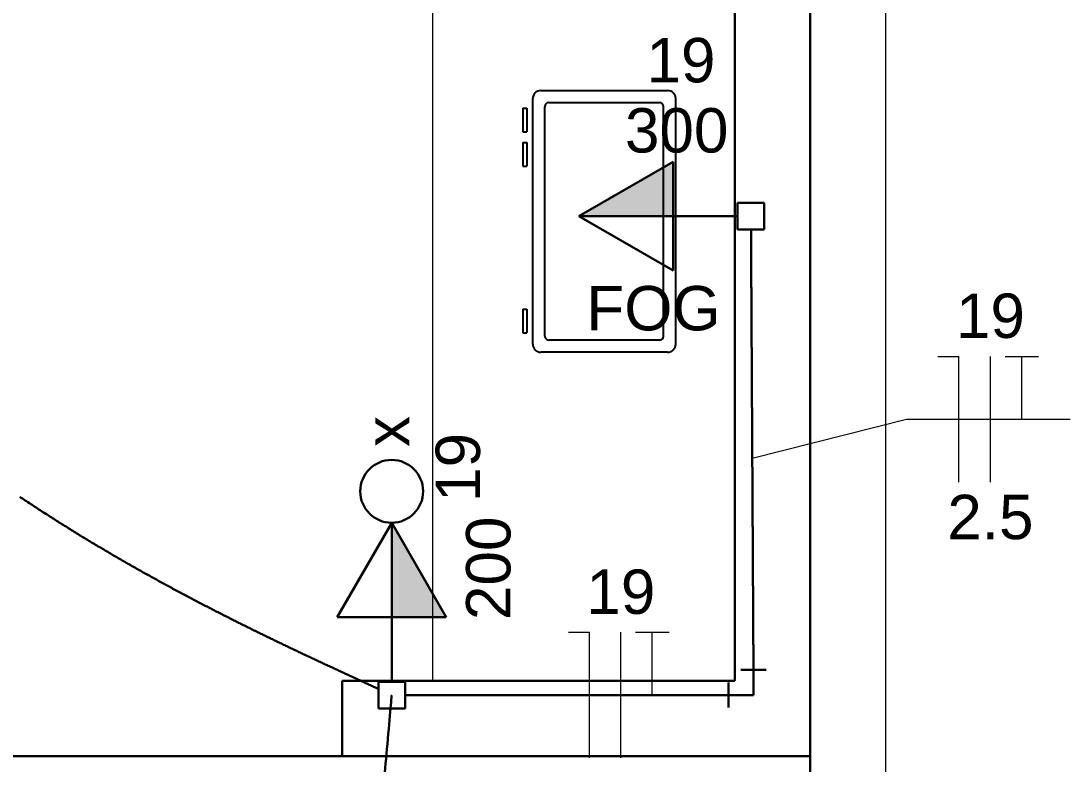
# Model space of a CAD drawing. Header units: millimetres. Extents: x 0 to 55.3, y 20.8 to 61.4.
# Drawn here: x 13.281 to 15.366, y 50.41 to 51.887 of the extents above; entities that cross this region are included whole.
import ezdxf

# ---------------------------------------------------------------- set-up
doc = ezdxf.new("R2010")
doc.units = ezdxf.units.MM
doc.linetypes.add('Dashed', pattern=[0.75, 0.5, -0.25])
for name, color, linetype, lineweight in [('01', 1, 'Continuous', 30), ('08', 8, 'Continuous', 5), ('ARQ_-_ALV_5', 1, 'Continuous', 30), ('ARQ_-_DENÍVEL', 1, 'Continuous', 30), ('EL-Condutos', 4, 'Continuous', 30), ('EL-Fios', 2, 'Continuous', 20), ('EL-Textos_fios', 2, 'Continuous', 20), ('EL-Textos_pontos', 2, 'Continuous', 30), ('LOTE', 7, 'Continuous', 20), ('P-SIMBOL', 3, 'Continuous', 30)]:
    doc.layers.add(name, color=color, linetype=linetype, lineweight=lineweight)
doc.styles.add('Arial', font='Arial')

msp = doc.modelspace()

# ---------------------------------------------------------------- hatches: boundary and pattern name
at = {"layer": 'P-SIMBOL', "linetype": 'Continuous'}
for points in [[(14.577552, 51.498949), (14.390052, 51.498949), (14.577552, 51.607199)], [(14.018052, 50.701999), (14.018052, 50.889499), (14.126552, 50.701999)]]:
    msp.add_hatch(color=256, dxfattribs=at).paths.add_polyline_path(points)

# ---------------------------------------------------------------- linework, layer by layer
for p, q in [((14.314502, 51.748499), (14.566502, 51.748499)), ((14.298502, 51.244499), (14.298502, 51.732499)), ((14.582502, 51.244499), (14.582502, 51.732499)), ((14.278502, 51.713499), (14.286502, 51.713499)), ((14.278502, 51.713499), (14.278502, 51.666499)), ((14.286502, 51.713499), (14.286502, 51.666499)), ((14.322502, 51.260499), (14.322502, 51.716499)), ((14.330502, 51.724499), (14.550502, 51.724499)), ((14.558502, 51.260499), (14.558502, 51.716499)), ((14.278502, 51.666499), (14.286502, 51.666499)), ((14.278502, 51.644999), (14.278502, 51.598499)), ((14.278502, 51.644999), (14.286502, 51.644999)), ((14.286502, 51.644999), (14.286502, 51.598499)), ((14.278502, 51.598499), (14.286502, 51.598499)), ((14.278502, 51.313999), (14.278502, 51.266999)), ((14.278502, 51.313999), (14.286502, 51.313999)), ((14.286502, 51.313999), (14.286502, 51.266999)), ((14.278502, 51.266999), (14.286502, 51.266999)), ((14.551002, 51.252499), (14.330502, 51.252499)), ((14.566502, 51.228499), (14.314502, 51.228499))]:
    msp.add_line(p, q)
for centre, radius, start, end in [((14.314502, 51.732499), 0.016, 90, 180), ((14.566502, 51.732499), 0.016, 0, 90), ((14.330502, 51.716499), 0.008, 90, 180), ((14.550502, 51.716499), 0.008, 0, 90), ((14.330502, 51.260499), 0.008, 180, 270), ((14.550502, 51.260499), 0.008, 270, 0), ((14.314502, 51.244499), 0.016, 180, 270), ((14.566502, 51.244499), 0.016, 270, 0)]:
    msp.add_arc(centre, radius, start, end)
at = {"layer": '01', "color": 1}
msp.add_line((14.850002, 51.739999), (14.850002, 48.075499), dxfattribs=at)
at = {"layer": '08'}
msp.add_line((14.100002, 50.575499), (14.100002, 52.609999), dxfattribs=at)
at = {"layer": 'ARQ_-_ALV_5'}
for p, q in [((14.850002, 53.925499), (14.850002, 50.425499)), ((14.700002, 50.575499), (14.700002, 53.775499)), ((13.920002, 50.575499), (14.700002, 50.575499)), ((13.920002, 50.575499), (13.920002, 50.425499)), ((13.920002, 50.425499), (14.850002, 50.425499))]:
    msp.add_line(p, q, dxfattribs=at)
at = {"layer": 'ARQ_-_DENÍVEL'}
msp.add_line((14.850002, 50.425499), (10.700002, 50.425499), dxfattribs=at)
at = {"layer": 'EL-Condutos', "linetype": 'Continuous'}
for p, q in [((14.712102, 50.596899), (14.762102, 50.597149)), ((14.737402, 50.546999), (14.737102, 50.596999)), ((14.687402, 50.571999), (14.687402, 50.521999)), ((14.737402, 50.546999), (14.687402, 50.546999))]:
    msp.add_line(p, q, dxfattribs=at)
at = {"layer": 'EL-Condutos', "linetype": 'Continuous', "flags": 128}
for points in [[(14.737102, 50.596999), (14.737101, 50.597171), (14.737098, 50.597673), (14.737093, 50.598483), (14.737087, 50.599577), (14.73708, 50.600933), (14.737071, 50.602529), (14.73706, 50.604342), (14.737049, 50.60635), (14.737037, 50.60853), (14.737024, 50.61086), (14.73701, 50.613318), (14.736995, 50.615881), (14.73698, 50.618525), (14.736965, 50.62123), (14.73695, 50.623972), (14.736934, 50.62673), (14.736919, 50.629479), (14.736903, 50.632199), (14.736888, 50.634867), (14.736874, 50.637459), (14.736861, 50.639804), (14.736848, 50.64207), (14.736835, 50.64426), (14.736823, 50.646382), (14.736812, 50.648439), (14.736801, 50.650439), (14.73679, 50.652386), (14.736779, 50.654285), (14.736768, 50.656143), (14.736758, 50.657964), (14.736748, 50.659754), (14.736738, 50.661519), (14.736728, 50.663264), (14.736719, 50.664994), (14.736709, 50.666715), (14.736699, 50.668432), (14.73669, 50.670151), (14.73668, 50.671878), (14.73667, 50.673617), (14.73666, 50.675374), (14.736651, 50.677043), (14.736641, 50.678731), (14.736632, 50.680438), (14.736622, 50.682161), (14.736612, 50.683899), (14.736602, 50.685652), (14.736592, 50.687418), (14.736582, 50.689195), (14.736572, 50.690982), (14.736562, 50.692778), (14.736552, 50.694582), (14.736542, 50.696392), (14.736532, 50.698207), (14.736521, 50.700025), (14.736511, 50.701845), (14.736501, 50.703667), (14.73649, 50.705488), (14.73648, 50.707307), (14.73647, 50.709123), (14.73646, 50.710935), (14.73645, 50.712631), (14.736441, 50.714323), (14.736431, 50.71601), (14.736422, 50.717693), (14.736412, 50.719373), (14.736403, 50.721048), (14.736393, 50.722721), (14.736384, 50.724391), (14.736375, 50.726059), (14.736365, 50.727724), (14.736356, 50.729387), (14.736347, 50.731049), (14.736337, 50.73271), (14.736328, 50.73437), (14.736318, 50.736029), (14.736309, 50.737689), (14.7363, 50.739348), (14.73629, 50.741008), (14.736281, 50.742668), (14.736272, 50.74433), (14.736263, 50.745894), (14.736254, 50.747459), (14.736245, 50.749026), (14.736236, 50.750594), (14.736228, 50.752162), (14.736219, 50.753732), (14.73621, 50.755302), (14.736201, 50.756873), (14.736192, 50.758444), (14.736183, 50.760016), (14.736175, 50.761589), (14.736166, 50.763161), (14.736157, 50.764734), (14.736148, 50.766308), (14.736139, 50.767881), (14.73613, 50.769455), (14.736121, 50.771028), (14.736112, 50.772601), (14.736104, 50.774175), (14.736095, 50.775748), (14.736086, 50.777231), (14.736078, 50.778713), (14.73607, 50.780196), (14.736061, 50.781678), (14.736053, 50.783161), (14.736045, 50.784642), (14.736036, 50.786124), (14.736028, 50.787606), (14.73602, 50.789087), (14.736011, 50.790568), (14.736003, 50.79205), (14.735995, 50.793531), (14.735986, 50.795012), (14.735978, 50.796493), (14.73597, 50.797973), (14.735961, 50.799454), (14.735953, 50.800935), (14.735945, 50.802416), (14.735936, 50.803897), (14.735928, 50.805378), (14.73592, 50.806779), (14.735912, 50.808181), (14.735904, 50.809582), (14.735896, 50.810984), (14.735889, 50.812385), (14.735881, 50.813787), (14.735873, 50.815188), (14.735865, 50.81659), (14.735857, 50.817992), (14.735849, 50.819393), (14.735841, 50.820795), (14.735833, 50.822197), (14.735825, 50.823598), (14.735817, 50.825), (14.73581, 50.826402), (14.735802, 50.827804), (14.735794, 50.829206), (14.735786, 50.830607), (14.735778, 50.832009), (14.73577, 50.833411), (14.735763, 50.834742), (14.735755, 50.836074), (14.735748, 50.837405), (14.73574, 50.838736), (14.735733, 50.840067), (14.735725, 50.841399), (14.735718, 50.84273), (14.73571, 50.844061), (14.735703, 50.845392), (14.735695, 50.846723), (14.735688, 50.848054), (14.73568, 50.849386), (14.735673, 50.850717), (14.735665, 50.852048), (14.735658, 50.853379), (14.73565, 50.85471), (14.735643, 50.856041), (14.735635, 50.857373), (14.735628, 50.858704), (14.73562, 50.860035), (14.735613, 50.861305), (14.735606, 50.862575), (14.735599, 50.863846), (14.735592, 50.865116), (14.735585, 50.866386), (14.735577, 50.867656), (14.73557, 50.868927), (14.735563, 50.870197), (14.735556, 50.871467), (14.735549, 50.872737), (14.735542, 50.874007), (14.735535, 50.875278), (14.735527, 50.876548), (14.73552, 50.877818), (14.735513, 50.879088), (14.735506, 50.880359), (14.735499, 50.881629), (14.735492, 50.882899), (14.735485, 50.884169), (14.735477, 50.88544), (14.735471, 50.886658), (14.735464, 50.887877), (14.735457, 50.889096), (14.73545, 50.890315), (14.735443, 50.891533), (14.735436, 50.892752), (14.735429, 50.893971), (14.735423, 50.895189), (14.735416, 50.896408), (14.735409, 50.897627), (14.735402, 50.898846), (14.735395, 50.900064), (14.735388, 50.901283), (14.735382, 50.902502), (14.735375, 50.90372), (14.735368, 50.904939), (14.735361, 50.906158), (14.735354, 50.907377), (14.735347, 50.908595), (14.73534, 50.909814), (14.735334, 50.910991), (14.735327, 50.912167), (14.735321, 50.913344), (14.735314, 50.914521), (14.735307, 50.915697), (14.735301, 50.916874), (14.735294, 50.918051), (14.735288, 50.919228), (14.735281, 50.920404), (14.735274, 50.921581), (14.735268, 50.922758), (14.735261, 50.923934), (14.735254, 50.925111), (14.735248, 50.926288), (14.735241, 50.927464), (14.735235, 50.928641), (14.735228, 50.929818), (14.735221, 50.930994), (14.735215, 50.932171), (14.735208, 50.933348), (14.735202, 50.934492), (14.735195, 50.935636), (14.735189, 50.93678), (14.735183, 50.937924), (14.735176, 50.939068), (14.73517, 50.940212), (14.735163, 50.941356), (14.735157, 50.942501), (14.73515, 50.943645), (14.735144, 50.944789), (14.735138, 50.945933), (14.735131, 50.947077), (14.735125, 50.948221), (14.735118, 50.949365), (14.735112, 50.950509), (14.735105, 50.951653), (14.735099, 50.952798), (14.735093, 50.953942), (14.735086, 50.955086), (14.73508, 50.95623), (14.735073, 50.957351), (14.735067, 50.958472), (14.735061, 50.959593), (14.735055, 50.960714), (14.735048, 50.961835), (14.735042, 50.962956), (14.735036, 50.964077), (14.735029, 50.965198), (14.735023, 50.966319), (14.735017, 50.96744), (14.735011, 50.968561), (14.735004, 50.969682), (14.734998, 50.970803), (14.734992, 50.971924), (14.734985, 50.973045), (14.734979, 50.974166), (14.734973, 50.975287), (14.734967, 50.976408), (14.73496, 50.977529), (14.734954, 50.97865), (14.734948, 50.979757), (14.734942, 50.980864), (14.734935, 50.981972), (14.734929, 50.983079), (14.734923, 50.984186), (14.734917, 50.985294), (14.73491, 50.986401), (14.734904, 50.987508), (14.734898, 50.988616), (14.734892, 50.989723), (14.734886, 50.99083), (14.734879, 50.991938), (14.734873, 50.993045), (14.734867, 50.994152), (14.734861, 50.99526), (14.734855, 50.996367), (14.734848, 50.997475), (14.734842, 50.998582), (14.734836, 50.999689), (14.73483, 51.000797), (14.734824, 51.0019), (14.734817, 51.003003), (14.734811, 51.004106), (14.734805, 51.005209), (14.734799, 51.006312), (14.734793, 51.007415), (14.734787, 51.008519), (14.73478, 51.009622), (14.734774, 51.010725), (14.734768, 51.011828), (14.734762, 51.012931), (14.734756, 51.014034), (14.734749, 51.015138), (14.734743, 51.016241), (14.734737, 51.017344), (14.734731, 51.018447), (14.734725, 51.01955), (14.734719, 51.020653), (14.734712, 51.021757), (14.734706, 51.02286), (14.7347, 51.023968), (14.734694, 51.025077), (14.734688, 51.026185), (14.734681, 51.027293), (14.734675, 51.028402), (14.734669, 51.02951), (14.734663, 51.030619), (14.734657, 51.031727), (14.73465, 51.032836), (14.734644, 51.033944), (14.734638, 51.035053), (14.734632, 51.036161), (14.734625, 51.037269), (14.734619, 51.038378), (14.734613, 51.039486), (14.734607, 51.040595), (14.734601, 51.041703), (14.734594, 51.042812), (14.734588, 51.04392), (14.734582, 51.045029), (14.734576, 51.046152), (14.734569, 51.047275), (14.734563, 51.048398), (14.734557, 51.049521), (14.734551, 51.050644), (14.734544, 51.051768), (14.734538, 51.052891), (14.734532, 51.054014), (14.734526, 51.055137), (14.734519, 51.05626), (14.734513, 51.057384), (14.734507, 51.058507), (14.7345, 51.05963), (14.734494, 51.060753), (14.734488, 51.061876), (14.734482, 51.062999), (14.734475, 51.064123), (14.734469, 51.065246), (14.734463, 51.066369), (14.734456, 51.067492), (14.73445, 51.06864), (14.734444, 51.069787), (14.734437, 51.070934), (14.734431, 51.072082), (14.734424, 51.073229), (14.734418, 51.074377), (14.734412, 51.075524), (14.734405, 51.076671), (14.734399, 51.077819), (14.734392, 51.078966), (14.734386, 51.080114), (14.734379, 51.081261), (14.734373, 51.082408), (14.734367, 51.083556), (14.73436, 51.084703), (14.734354, 51.08585), (14.734347, 51.086998), (14.734341, 51.088145), (14.734335, 51.089293), (14.734328, 51.09044), (14.734322, 51.091621), (14.734315, 51.092802), (14.734308, 51.093983), (14.734302, 51.095164), (14.734295, 51.096345), (14.734289, 51.097526), (14.734282, 51.098708), (14.734275, 51.099889), (14.734269, 51.10107), (14.734262, 51.102251), (14.734256, 51.103432), (14.734249, 51.104613), (14.734242, 51.105794), (14.734236, 51.106975), (14.734229, 51.108156), (14.734223, 51.109337), (14.734216, 51.110518), (14.734209, 51.111699), (14.734203, 51.11288), (14.734196, 51.114061), (14.734189, 51.115286), (14.734183, 51.11651), (14.734176, 51.117734), (14.734169, 51.118958), (14.734162, 51.120182), (14.734155, 51.121407), (14.734148, 51.122631), (14.734142, 51.123855), (14.734135, 51.125079), (14.734128, 51.126303), (14.734121, 51.127528), (14.734114, 51.128752), (14.734107, 51.129976), (14.7341, 51.1312), (14.734094, 51.132424), (14.734087, 51.133649), (14.73408, 51.134873), (14.734073, 51.136097), (14.734066, 51.137321), (14.73406, 51.138545), (14.734052, 51.139822), (14.734045, 51.141099), (14.734038, 51.142376), (14.734031, 51.143653), (14.734024, 51.144929), (14.734017, 51.146206), (14.73401, 51.147483), (14.734002, 51.14876), (14.733995, 51.150037), (14.733988, 51.151314), (14.733981, 51.15259), (14.733974, 51.153867), (14.733967, 51.155144), (14.73396, 51.156421), (14.733953, 51.157698), (14.733946, 51.158974), (14.733938, 51.160251), (14.733931, 51.161528), (14.733924, 51.162805), (14.733917, 51.164082), (14.73391, 51.16542), (14.733902, 51.166759), (14.733895, 51.168098), (14.733887, 51.169437), (14.73388, 51.170776), (14.733872, 51.172115), (14.733865, 51.173454), (14.733857, 51.174793), (14.73385, 51.176132), (14.733842, 51.17747), (14.733835, 51.178809), (14.733827, 51.180148), (14.73382, 51.181487), (14.733812, 51.182826), (14.733805, 51.184165), (14.733798, 51.185504), (14.73379, 51.186843), (14.733783, 51.188181), (14.733775, 51.18952), (14.733768, 51.190859), (14.73376, 51.192269), (14.733752, 51.19368), (14.733744, 51.19509), (14.733736, 51.196501), (14.733728, 51.197911), (14.733721, 51.199321), (14.733713, 51.200732), (14.733705, 51.202142), (14.733697, 51.203552), (14.733689, 51.204963), (14.733681, 51.206373), (14.733673, 51.207784), (14.733665, 51.209194), (14.733658, 51.210604), (14.73365, 51.212015), (14.733642, 51.213425), (14.733634, 51.214836), (14.733626, 51.216246), (14.733618, 51.217657), (14.73361, 51.219067), (14.733602, 51.220559), (14.733594, 51.22205), (14.733585, 51.223542), (14.733577, 51.225033), (14.733569, 51.226525), (14.733561, 51.228017), (14.733552, 51.229508), (14.733544, 51.231), (14.733536, 51.232491), (14.733527, 51.233983), (14.733519, 51.235474), (14.733511, 51.236966), (14.733502, 51.238457), (14.733494, 51.239948), (14.733486, 51.24144), (14.733477, 51.242931), (14.733469, 51.244422), (14.733461, 51.245913), (14.733453, 51.247404), (14.733444, 51.248895), (14.733435, 51.250477), (14.733427, 51.252058), (14.733418, 51.253639), (14.733409, 51.25522), (14.7334, 51.256801), (14.733391, 51.258383), (14.733383, 51.259964), (14.733374, 51.261545), (14.733365, 51.263126), (14.733356, 51.264708), (14.733347, 51.26629), (14.733338, 51.267871), (14.73333, 51.269453), (14.733321, 51.271035), (14.733312, 51.272617), (14.733303, 51.2742), (14.733294, 51.275783), (14.733286, 51.277366), (14.733277, 51.278949), (14.733268, 51.280532), (14.733259, 51.282216), (14.733249, 51.283901), (14.73324, 51.285585), (14.73323, 51.287269), (14.733221, 51.288954), (14.733212, 51.290639), (14.733202, 51.292323), (14.733193, 51.294007), (14.733184, 51.295691), (14.733174, 51.297374), (14.733165, 51.299057), (14.733155, 51.30074), (14.733146, 51.302421), (14.733137, 51.304102), (14.733127, 51.305782), (14.733118, 51.307462), (14.733109, 51.30914), (14.733099, 51.310817), (14.73309, 51.312493), (14.733081, 51.314168), (14.733071, 51.315951), (14.733061, 51.317732), (14.733051, 51.319512), (14.733041, 51.321292), (14.733031, 51.323072), (14.733021, 51.324852), (14.733011, 51.326633), (14.733001, 51.328414), (14.732991, 51.330197), (14.732981, 51.331982), (14.732971, 51.333768), (14.732961, 51.335557), (14.732952, 51.337348), (14.732942, 51.339143), (14.732931, 51.34094), (14.732921, 51.342742), (14.732911, 51.344547), (14.732901, 51.346357), (14.732891, 51.348172), (14.732881, 51.349992), (14.73287, 51.351938), (14.732859, 51.353889), (14.732849, 51.355843), (14.732838, 51.357799), (14.732827, 51.359756), (14.732816, 51.361711), (14.732805, 51.363665), (14.732794, 51.365614), (14.732783, 51.367558), (14.732772, 51.369496), (14.732762, 51.371425), (14.732751, 51.373345), (14.73274, 51.375254), (14.73273, 51.377151), (14.732719, 51.379034), (14.732709, 51.380902), (14.732699, 51.382753), (14.732688, 51.384586), (14.732678, 51.3864), (14.732668, 51.388192), (14.732658, 51.390082), (14.732647, 51.391952), (14.732637, 51.393808), (14.732627, 51.395657), (14.732617, 51.397503), (14.732606, 51.399354), (14.732596, 51.401214), (14.732585, 51.40309), (14.732575, 51.404988), (14.732564, 51.406913), (14.732553, 51.408871), (14.732542, 51.410868), (14.732531, 51.41291), (14.732519, 51.415003), (14.732507, 51.417153), (14.732495, 51.419366), (14.732482, 51.421647), (14.732469, 51.424002), (14.732455, 51.426437), (14.732441, 51.428959), (14.732426, 51.431748), (14.73241, 51.434617), (14.732394, 51.437542), (14.732377, 51.4405), (14.732361, 51.443466), (14.732344, 51.446416), (14.732328, 51.449325), (14.732312, 51.45217), (14.732297, 51.454927), (14.732282, 51.45757), (14.732268, 51.460077), (14.732255, 51.462423), (14.732243, 51.464583), (14.732232, 51.466533), (14.732223, 51.46825), (14.732214, 51.469709), (14.732208, 51.470886), (14.732203, 51.471756), (14.7322, 51.472296), (14.732199, 51.472482)], [(13.991987, 50.559123), (13.991839, 50.559191), (13.991409, 50.55939), (13.990715, 50.55971), (13.989777, 50.560143), (13.988613, 50.560681), (13.987243, 50.561314), (13.985685, 50.562034), (13.983958, 50.562831), (13.982082, 50.563698), (13.980075, 50.564625), (13.977956, 50.565604), (13.975745, 50.566625), (13.973459, 50.56768), (13.971119, 50.568761), (13.968744, 50.569858), (13.966351, 50.570963), (13.963961, 50.572066), (13.961591, 50.57316), (13.959262, 50.574235), (13.956992, 50.575283), (13.954648, 50.576364), (13.952388, 50.577407), (13.950206, 50.578414), (13.948096, 50.579387), (13.946053, 50.58033), (13.944071, 50.581244), (13.942144, 50.582133), (13.940267, 50.582998), (13.938435, 50.583843), (13.936641, 50.584671), (13.93488, 50.585483), (13.933146, 50.586282), (13.931435, 50.587072), (13.929739, 50.587854), (13.928054, 50.588632), (13.926375, 50.589407), (13.924694, 50.590183), (13.923007, 50.590962), (13.921308, 50.591747), (13.919592, 50.59254), (13.917747, 50.593393), (13.915878, 50.594257), (13.913986, 50.595132), (13.912073, 50.596018), (13.91014, 50.596912), (13.90819, 50.597815), (13.906224, 50.598726), (13.904243, 50.599644), (13.902249, 50.600569), (13.900245, 50.601498), (13.89823, 50.602433), (13.896208, 50.603372), (13.89418, 50.604314), (13.892147, 50.605258), (13.890111, 50.606204), (13.888074, 50.607151), (13.886038, 50.608099), (13.884003, 50.609046), (13.881972, 50.609992), (13.879947, 50.610936), (13.877818, 50.611928), (13.875696, 50.612918), (13.873581, 50.613905), (13.871473, 50.61489), (13.86937, 50.615872), (13.867273, 50.616853), (13.865181, 50.617832), (13.863093, 50.61881), (13.861009, 50.619786), (13.858929, 50.620762), (13.856852, 50.621736), (13.854777, 50.62271), (13.852705, 50.623684), (13.850634, 50.624658), (13.848564, 50.625632), (13.846495, 50.626606), (13.844426, 50.627581), (13.842357, 50.628557), (13.840287, 50.629533), (13.838216, 50.630512), (13.836041, 50.631539), (13.833865, 50.632569), (13.831687, 50.633599), (13.829508, 50.634632), (13.827327, 50.635666), (13.825145, 50.636701), (13.822963, 50.637738), (13.820779, 50.638776), (13.818595, 50.639815), (13.81641, 50.640855), (13.814224, 50.641896), (13.812039, 50.642939), (13.809853, 50.643982), (13.807667, 50.645027), (13.805481, 50.646072), (13.803295, 50.647118), (13.80111, 50.648165), (13.798926, 50.649213), (13.796742, 50.650261), (13.794559, 50.65131), (13.79228, 50.652406), (13.790002, 50.653502), (13.787725, 50.654599), (13.78545, 50.655697), (13.783175, 50.656796), (13.780901, 50.657895), (13.778627, 50.658995), (13.776355, 50.660095), (13.774083, 50.661197), (13.771813, 50.662299), (13.769542, 50.663402), (13.767273, 50.664506), (13.765004, 50.665611), (13.762735, 50.666717), (13.760468, 50.667824), (13.7582, 50.668931), (13.755933, 50.67004), (13.753667, 50.67115), (13.751401, 50.67226), (13.749135, 50.673372), (13.746779, 50.674529), (13.744424, 50.675688), (13.742069, 50.676848), (13.739714, 50.678008), (13.73736, 50.67917), (13.735006, 50.680333), (13.732653, 50.681498), (13.7303, 50.682663), (13.727947, 50.68383), (13.725595, 50.684998), (13.723244, 50.686167), (13.720893, 50.687337), (13.718542, 50.688508), (13.716193, 50.689681), (13.713843, 50.690854), (13.711494, 50.692029), (13.709146, 50.693205), (13.706799, 50.694382), (13.704452, 50.695561), (13.702105, 50.69674), (13.699675, 50.697964), (13.697245, 50.699188), (13.694816, 50.700414), (13.692388, 50.701642), (13.68996, 50.70287), (13.687533, 50.7041), (13.685107, 50.705331), (13.682681, 50.706563), (13.680257, 50.707797), (13.677832, 50.709032), (13.675409, 50.710268), (13.672986, 50.711506), (13.670564, 50.712745), (13.668143, 50.713985), (13.665722, 50.715227), (13.663302, 50.71647), (13.660883, 50.717715), (13.658464, 50.718961), (13.656046, 50.720208), (13.653629, 50.721456), (13.651133, 50.722747), (13.648639, 50.72404), (13.646145, 50.725333), (13.643651, 50.726629), (13.641159, 50.727926), (13.638667, 50.729224), (13.636176, 50.730524), (13.633686, 50.731825), (13.631196, 50.733128), (13.628708, 50.734433), (13.62622, 50.735739), (13.623733, 50.737046), (13.621247, 50.738355), (13.618761, 50.739666), (13.616276, 50.740978), (13.613793, 50.742292), (13.61131, 50.743607), (13.608828, 50.744923), (13.606346, 50.746242), (13.603866, 50.747562), (13.601312, 50.748922), (13.59876, 50.750285), (13.596209, 50.751649), (13.593658, 50.753015), (13.591109, 50.754382), (13.58856, 50.755751), (13.586012, 50.757122), (13.583465, 50.758494), (13.580919, 50.759869), (13.578374, 50.761245), (13.57583, 50.762622), (13.573287, 50.764001), (13.570745, 50.765383), (13.568203, 50.766765), (13.565663, 50.76815), (13.563123, 50.769536), (13.560585, 50.770924), (13.558047, 50.772314), (13.555511, 50.773705), (13.552975, 50.775099), (13.550372, 50.776531), (13.547771, 50.777966), (13.54517, 50.779402), (13.54257, 50.78084), (13.539971, 50.78228), (13.537374, 50.783722), (13.534777, 50.785166), (13.532181, 50.786611), (13.529587, 50.788059), (13.526993, 50.789509), (13.524401, 50.79096), (13.521809, 50.792413), (13.519219, 50.793868), (13.51663, 50.795326), (13.514042, 50.796785), (13.511455, 50.798245), (13.508869, 50.799708), (13.506284, 50.801173), (13.5037, 50.80264), (13.501117, 50.804109), (13.498473, 50.805615), (13.495829, 50.807124), (13.493187, 50.808634), (13.490546, 50.810147), (13.487906, 50.811662), (13.485267, 50.813179), (13.48263, 50.814698), (13.479993, 50.816219), (13.477358, 50.817742), (13.474724, 50.819267), (13.472092, 50.820794), (13.46946, 50.822323), (13.46683, 50.823855), (13.464201, 50.825388), (13.461573, 50.826924), (13.458946, 50.828462), (13.456321, 50.830001), (13.453697, 50.831543), (13.451074, 50.833087), (13.448452, 50.834634), (13.445774, 50.836216), (13.443096, 50.837801), (13.440421, 50.839388), (13.437746, 50.840978), (13.435073, 50.842569), (13.432401, 50.844163), (13.429731, 50.845759), (13.427061, 50.847358), (13.424394, 50.848958), (13.421727, 50.850561), (13.419062, 50.852166), (13.416399, 50.853774), (13.413736, 50.855383), (13.411075, 50.856995), (13.408416, 50.85861), (13.405758, 50.860226), (13.403101, 50.861845), (13.400445, 50.863466), (13.397791, 50.86509), (13.395139, 50.866715), (13.392434, 50.868376), (13.389731, 50.87004), (13.38703, 50.871705), (13.38433, 50.873373), (13.381631, 50.875044), (13.378934, 50.876717), (13.376239, 50.878392), (13.373545, 50.88007), (13.370853, 50.88175), (13.368162, 50.883433), (13.365472, 50.885118), (13.362784, 50.886806), (13.360098, 50.888496), (13.357413, 50.890189), (13.35473, 50.891884), (13.352048, 50.893581), (13.349368, 50.895281), (13.34669, 50.896984), (13.344013, 50.898689), (13.341338, 50.900396), (13.338615, 50.902137), (13.335894, 50.903881), (13.333175, 50.905627), (13.330457, 50.907376), (13.327741, 50.909128), (13.325027, 50.910882), (13.322315, 50.912639), (13.319604, 50.914398), (13.316895, 50.91616), (13.314187, 50.917925), (13.311481, 50.919692), (13.308777, 50.921462), (13.306075, 50.923235), (13.303375, 50.92501), (13.300676, 50.926788), (13.297979, 50.928568), (13.295283, 50.930351), (13.29259, 50.932137), (13.289898, 50.933926), (13.287208, 50.935717), (13.284475, 50.937541), (13.281744, 50.939367), (13.279015, 50.941196)], [(14.044931, 50.546999), (14.045069, 50.546999), (14.045469, 50.546999), (14.046114, 50.546999), (14.046985, 50.546999), (14.048066, 50.546999), (14.049337, 50.546999), (14.050782, 50.546999), (14.052382, 50.546999), (14.054119, 50.546999), (14.055976, 50.546999), (14.057934, 50.546999), (14.059975, 50.546999), (14.062082, 50.546999), (14.064238, 50.546999), (14.066422, 50.546999), (14.068619, 50.546999), (14.07081, 50.546999), (14.072977, 50.546999), (14.075102, 50.546999), (14.077167, 50.546999), (14.079036, 50.546999), (14.08084, 50.546999), (14.082586, 50.546999), (14.084276, 50.546999), (14.085915, 50.546999), (14.087508, 50.546999), (14.089059, 50.546999), (14.090572, 50.546999), (14.092052, 50.546999), (14.093502, 50.546999), (14.094929, 50.546999), (14.096334, 50.546999), (14.097724, 50.546999), (14.099103, 50.546999), (14.100474, 50.546999), (14.101842, 50.546999), (14.103212, 50.546999), (14.104587, 50.546999), (14.105973, 50.546999), (14.107373, 50.546999), (14.108701, 50.546999), (14.110045, 50.546999), (14.111404, 50.546999), (14.112776, 50.546999), (14.11416, 50.546999), (14.115555, 50.546999), (14.116961, 50.546999), (14.118376, 50.546999), (14.119799, 50.546999), (14.121229, 50.546999), (14.122665, 50.546999), (14.124106, 50.546999), (14.125551, 50.546999), (14.126999, 50.546999), (14.128448, 50.546999), (14.129898, 50.546999), (14.131348, 50.546999), (14.132796, 50.546999), (14.134242, 50.546999), (14.135685, 50.546999), (14.137034, 50.546999), (14.138379, 50.546999), (14.139721, 50.546999), (14.141059, 50.546999), (14.142395, 50.546999), (14.143727, 50.546999), (14.145058, 50.546999), (14.146386, 50.546999), (14.147712, 50.546999), (14.149036, 50.546999), (14.150359, 50.546999), (14.15168, 50.546999), (14.153001, 50.546999), (14.154321, 50.546999), (14.155641, 50.546999), (14.15696, 50.546999), (14.15828, 50.546999), (14.1596, 50.546999), (14.16092, 50.546999), (14.162241, 50.546999), (14.163483, 50.546999), (14.164726, 50.546999), (14.165969, 50.546999), (14.167214, 50.546999), (14.168459, 50.546999), (14.169704, 50.546999), (14.170951, 50.546999), (14.172198, 50.546999), (14.173445, 50.546999), (14.174693, 50.546999), (14.175941, 50.546999), (14.177189, 50.546999), (14.178438, 50.546999), (14.179687, 50.546999), (14.180936, 50.546999), (14.182185, 50.546999), (14.183434, 50.546999), (14.184683, 50.546999), (14.185931, 50.546999), (14.18718, 50.546999), (14.188354, 50.546999), (14.189528, 50.546999), (14.190702, 50.546999), (14.191875, 50.546999), (14.193049, 50.546999), (14.194222, 50.546999), (14.195395, 50.546999), (14.196568, 50.546999), (14.197741, 50.546999), (14.198913, 50.546999), (14.200086, 50.546999), (14.201259, 50.546999), (14.202431, 50.546999), (14.203604, 50.546999), (14.204776, 50.546999), (14.205948, 50.546999), (14.207121, 50.546999), (14.208293, 50.546999), (14.209466, 50.546999), (14.210638, 50.546999), (14.211744, 50.546999), (14.212849, 50.546999), (14.213955, 50.546999), (14.215061, 50.546999), (14.216166, 50.546999), (14.217272, 50.546999), (14.218378, 50.546999), (14.219484, 50.546999), (14.220589, 50.546999), (14.221695, 50.546999), (14.222801, 50.546999), (14.223907, 50.546999), (14.225013, 50.546999), (14.226119, 50.546999), (14.227225, 50.546999), (14.228331, 50.546999), (14.229436, 50.546999), (14.230542, 50.546999), (14.231648, 50.546999), (14.232754, 50.546999), (14.2338, 50.546999), (14.234845, 50.546999), (14.235891, 50.546999), (14.236937, 50.546999), (14.237982, 50.546999), (14.239028, 50.546999), (14.240073, 50.546999), (14.241119, 50.546999), (14.242164, 50.546999), (14.24321, 50.546999), (14.244255, 50.546999), (14.245301, 50.546999), (14.246346, 50.546999), (14.247392, 50.546999), (14.248437, 50.546999), (14.249483, 50.546999), (14.250528, 50.546999), (14.251574, 50.546999), (14.252619, 50.546999), (14.253665, 50.546999), (14.254657, 50.546999), (14.255649, 50.546999), (14.256641, 50.546999), (14.257634, 50.546999), (14.258626, 50.546999), (14.259618, 50.546999), (14.26061, 50.546999), (14.261602, 50.546999), (14.262594, 50.546999), (14.263587, 50.546999), (14.264579, 50.546999), (14.265571, 50.546999), (14.266563, 50.546999), (14.267555, 50.546999), (14.268548, 50.546999), (14.26954, 50.546999), (14.270532, 50.546999), (14.271524, 50.546999), (14.272516, 50.546999), (14.273508, 50.546999), (14.274454, 50.546999), (14.2754, 50.546999), (14.276345, 50.546999), (14.277291, 50.546999), (14.278237, 50.546999), (14.279183, 50.546999), (14.280128, 50.546999), (14.281074, 50.546999), (14.28202, 50.546999), (14.282965, 50.546999), (14.283911, 50.546999), (14.284857, 50.546999), (14.285802, 50.546999), (14.286748, 50.546999), (14.287694, 50.546999), (14.288639, 50.546999), (14.289585, 50.546999), (14.290531, 50.546999), (14.291476, 50.546999), (14.292422, 50.546999), (14.293328, 50.546999), (14.294234, 50.546999), (14.29514, 50.546999), (14.296046, 50.546999), (14.296953, 50.546999), (14.297859, 50.546999), (14.298765, 50.546999), (14.299671, 50.546999), (14.300577, 50.546999), (14.301483, 50.546999), (14.302389, 50.546999), (14.303295, 50.546999), (14.304201, 50.546999), (14.305107, 50.546999), (14.306013, 50.546999), (14.306919, 50.546999), (14.307826, 50.546999), (14.308732, 50.546999), (14.309638, 50.546999), (14.310544, 50.546999), (14.311417, 50.546999), (14.31229, 50.546999), (14.313164, 50.546999), (14.314037, 50.546999), (14.314911, 50.546999), (14.315784, 50.546999), (14.316657, 50.546999), (14.317531, 50.546999), (14.318404, 50.546999), (14.319277, 50.546999), (14.320151, 50.546999), (14.321024, 50.546999), (14.321897, 50.546999), (14.322771, 50.546999), (14.323644, 50.546999), (14.324517, 50.546999), (14.325391, 50.546999), (14.326264, 50.546999), (14.327138, 50.546999), (14.328011, 50.546999), (14.328858, 50.546999), (14.329706, 50.546999), (14.330553, 50.546999), (14.331401, 50.546999), (14.332248, 50.546999), (14.333096, 50.546999), (14.333943, 50.546999), (14.334791, 50.546999), (14.335639, 50.546999), (14.336486, 50.546999), (14.337334, 50.546999), (14.338181, 50.546999), (14.339029, 50.546999), (14.339876, 50.546999), (14.340724, 50.546999), (14.341571, 50.546999), (14.342419, 50.546999), (14.343266, 50.546999), (14.344114, 50.546999), (14.344961, 50.546999), (14.34579, 50.546999), (14.346618, 50.546999), (14.347447, 50.546999), (14.348275, 50.546999), (14.349104, 50.546999), (14.349932, 50.546999), (14.350761, 50.546999), (14.35159, 50.546999), (14.352418, 50.546999), (14.353247, 50.546999), (14.354075, 50.546999), (14.354904, 50.546999), (14.355732, 50.546999), (14.356561, 50.546999), (14.357389, 50.546999), (14.358218, 50.546999), (14.359047, 50.546999), (14.359875, 50.546999), (14.360704, 50.546999), (14.361532, 50.546999), (14.362349, 50.546999), (14.363165, 50.546999), (14.363982, 50.546999), (14.364798, 50.546999), (14.365615, 50.546999), (14.366431, 50.546999), (14.367248, 50.546999), (14.368064, 50.546999), (14.36888, 50.546999), (14.369697, 50.546999), (14.370513, 50.546999), (14.37133, 50.546999), (14.372146, 50.546999), (14.372963, 50.546999), (14.373779, 50.546999), (14.374596, 50.546999), (14.375412, 50.546999), (14.376229, 50.546999), (14.377045, 50.546999), (14.377862, 50.546999), (14.378673, 50.546999), (14.379484, 50.546999), (14.380296, 50.546999), (14.381107, 50.546999), (14.381918, 50.546999), (14.382729, 50.546999), (14.383541, 50.546999), (14.384352, 50.546999), (14.385163, 50.546999), (14.385974, 50.546999), (14.386786, 50.546999), (14.387597, 50.546999), (14.388408, 50.546999), (14.38922, 50.546999), (14.390031, 50.546999), (14.390842, 50.546999), (14.391653, 50.546999), (14.392465, 50.546999), (14.393276, 50.546999), (14.394087, 50.546999), (14.3949, 50.546999), (14.395713, 50.546999), (14.396526, 50.546999), (14.397339, 50.546999), (14.398152, 50.546999), (14.398965, 50.546999), (14.399778, 50.546999), (14.400591, 50.546999), (14.401404, 50.546999), (14.402217, 50.546999), (14.40303, 50.546999), (14.403843, 50.546999), (14.404656, 50.546999), (14.405469, 50.546999), (14.406282, 50.546999), (14.407095, 50.546999), (14.407908, 50.546999), (14.408721, 50.546999), (14.409533, 50.546999), (14.410346, 50.546999), (14.411168, 50.546999), (14.411989, 50.546999), (14.412811, 50.546999), (14.413633, 50.546999), (14.414454, 50.546999), (14.415276, 50.546999), (14.416097, 50.546999), (14.416919, 50.546999), (14.41774, 50.546999), (14.418562, 50.546999), (14.419383, 50.546999), (14.420205, 50.546999), (14.421026, 50.546999), (14.421848, 50.546999), (14.422669, 50.546999), (14.423491, 50.546999), (14.424312, 50.546999), (14.425134, 50.546999), (14.425955, 50.546999), (14.426777, 50.546999), (14.427614, 50.546999), (14.428451, 50.546999), (14.429288, 50.546999), (14.430125, 50.546999), (14.430962, 50.546999), (14.431799, 50.546999), (14.432636, 50.546999), (14.433473, 50.546999), (14.43431, 50.546999), (14.435147, 50.546999), (14.435984, 50.546999), (14.436821, 50.546999), (14.437658, 50.546999), (14.438495, 50.546999), (14.439331, 50.546999), (14.440168, 50.546999), (14.441005, 50.546999), (14.441842, 50.546999), (14.442679, 50.546999), (14.443516, 50.546999), (14.444376, 50.546999), (14.445235, 50.546999), (14.446094, 50.546999), (14.446954, 50.546999), (14.447813, 50.546999), (14.448672, 50.546999), (14.449531, 50.546999), (14.450391, 50.546999), (14.45125, 50.546999), (14.452109, 50.546999), (14.452969, 50.546999), (14.453828, 50.546999), (14.454687, 50.546999), (14.455547, 50.546999), (14.456406, 50.546999), (14.457265, 50.546999), (14.458124, 50.546999), (14.458984, 50.546999), (14.459843, 50.546999), (14.460702, 50.546999), (14.461591, 50.546999), (14.462479, 50.546999), (14.463368, 50.546999), (14.464256, 50.546999), (14.465145, 50.546999), (14.466033, 50.546999), (14.466922, 50.546999), (14.46781, 50.546999), (14.468699, 50.546999), (14.469587, 50.546999), (14.470476, 50.546999), (14.471364, 50.546999), (14.472253, 50.546999), (14.473141, 50.546999), (14.47403, 50.546999), (14.474918, 50.546999), (14.475807, 50.546999), (14.476696, 50.546999), (14.477584, 50.546999), (14.478473, 50.546999), (14.479397, 50.546999), (14.480322, 50.546999), (14.481246, 50.546999), (14.482171, 50.546999), (14.483096, 50.546999), (14.48402, 50.546999), (14.484945, 50.546999), (14.485869, 50.546999), (14.486794, 50.546999), (14.487719, 50.546999), (14.488643, 50.546999), (14.489568, 50.546999), (14.490492, 50.546999), (14.491417, 50.546999), (14.492342, 50.546999), (14.493266, 50.546999), (14.494191, 50.546999), (14.495115, 50.546999), (14.49604, 50.546999), (14.496965, 50.546999), (14.497932, 50.546999), (14.4989, 50.546999), (14.499867, 50.546999), (14.500835, 50.546999), (14.501802, 50.546999), (14.50277, 50.546999), (14.503737, 50.546999), (14.504705, 50.546999), (14.505672, 50.546999), (14.50664, 50.546999), (14.507608, 50.546999), (14.508575, 50.546999), (14.509543, 50.546999), (14.51051, 50.546999), (14.511478, 50.546999), (14.512445, 50.546999), (14.513413, 50.546999), (14.514381, 50.546999), (14.515348, 50.546999), (14.516316, 50.546999), (14.517334, 50.546999), (14.518351, 50.546999), (14.519369, 50.546999), (14.520386, 50.546999), (14.521404, 50.546999), (14.522421, 50.546999), (14.523439, 50.546999), (14.524456, 50.546999), (14.525474, 50.546999), (14.526491, 50.546999), (14.527509, 50.546999), (14.528526, 50.546999), (14.529544, 50.546999), (14.530561, 50.546999), (14.531578, 50.546999), (14.532596, 50.546999), (14.533613, 50.546999), (14.53463, 50.546999), (14.535647, 50.546999), (14.536665, 50.546999), (14.537738, 50.546999), (14.538812, 50.546999), (14.539886, 50.546999), (14.54096, 50.546999), (14.542033, 50.546999), (14.543107, 50.546999), (14.544181, 50.546999), (14.545254, 50.546999), (14.546328, 50.546999), (14.547402, 50.546999), (14.548476, 50.546999), (14.54955, 50.546999), (14.550624, 50.546999), (14.551699, 50.546999), (14.552773, 50.546999), (14.553848, 50.546999), (14.554922, 50.546999), (14.555997, 50.546999), (14.557072, 50.546999), (14.558148, 50.546999), (14.559287, 50.546999), (14.560426, 50.546999), (14.561566, 50.546999), (14.562706, 50.546999), (14.563845, 50.546999), (14.564985, 50.546999), (14.566124, 50.546999), (14.567264, 50.546999), (14.568403, 50.546999), (14.569542, 50.546999), (14.57068, 50.546999), (14.571819, 50.546999), (14.572956, 50.546999), (14.574094, 50.546999), (14.57523, 50.546999), (14.576366, 50.546999), (14.577502, 50.546999), (14.578636, 50.546999), (14.57977, 50.546999), (14.580903, 50.546999), (14.582106, 50.546999), (14.583307, 50.546999), (14.584508, 50.546999), (14.585709, 50.546999), (14.58691, 50.546999), (14.58811, 50.546999), (14.589311, 50.546999), (14.590513, 50.546999), (14.591716, 50.546999), (14.59292, 50.546999), (14.594125, 50.546999), (14.595331, 50.546999), (14.59654, 50.546999), (14.59775, 50.546999), (14.598963, 50.546999), (14.600178, 50.546999), (14.601396, 50.546999), (14.602617, 50.546999), (14.603841, 50.546999), (14.605069, 50.546999), (14.606379, 50.546999), (14.607692, 50.546999), (14.609008, 50.546999), (14.610324, 50.546999), (14.611641, 50.546999), (14.612958, 50.546999), (14.614273, 50.546999), (14.615585, 50.546999), (14.616894, 50.546999), (14.618198, 50.546999), (14.619497, 50.546999), (14.620789, 50.546999), (14.622074, 50.546999), (14.623351, 50.546999), (14.624618, 50.546999), (14.625875, 50.546999), (14.627121, 50.546999), (14.628355, 50.546999), (14.629576, 50.546999), (14.630782, 50.546999), (14.632052, 50.546999), (14.633309, 50.546999), (14.634556, 50.546999), (14.635798, 50.546999), (14.637039, 50.546999), (14.638283, 50.546999), (14.639533, 50.546999), (14.640794, 50.546999), (14.642069, 50.546999), (14.643363, 50.546999), (14.644679, 50.546999), (14.646021, 50.546999), (14.647394, 50.546999), (14.6488, 50.546999), (14.650245, 50.546999), (14.651732, 50.546999), (14.653265, 50.546999), (14.654849, 50.546999), (14.656486, 50.546999), (14.65818, 50.546999), (14.660053, 50.546999), (14.661979, 50.546999), (14.663944, 50.546999), (14.66593, 50.546999), (14.667921, 50.546999), (14.669902, 50.546999), (14.671855, 50.546999), (14.673765, 50.546999), (14.675616, 50.546999), (14.677391, 50.546999), (14.679074, 50.546999), (14.680648, 50.546999), (14.682098, 50.546999), (14.683408, 50.546999), (14.684561, 50.546999), (14.68554, 50.546999), (14.68633, 50.546999), (14.686915, 50.546999), (14.687277, 50.546999), (14.687402, 50.546999)]]:
    msp.add_lwpolyline(points, dxfattribs=at)
at = {"layer": 'EL-Condutos', "linetype": 'Dashed', "ltscale": 7, "flags": 128}
msp.add_lwpolyline([(13.403258, 48.593786), (13.40338, 48.593779), (13.403737, 48.59376), (13.404313, 48.593729), (13.405092, 48.593688), (13.406057, 48.59364), (13.407193, 48.593584), (13.408484, 48.593523), (13.409915, 48.593458), (13.411468, 48.593391), (13.413129, 48.593322), (13.414881, 48.593255), (13.416708, 48.593189), (13.418595, 48.593127), (13.420526, 48.59307), (13.422484, 48.593019), (13.424455, 48.592976), (13.426421, 48.592943), (13.428367, 48.59292), (13.430277, 48.59291), (13.432136, 48.592914), (13.433899, 48.592932), (13.435601, 48.592965), (13.437245, 48.593011), (13.438836, 48.593072), (13.440379, 48.593145), (13.441876, 48.593232), (13.443332, 48.593331), (13.444752, 48.593443), (13.446138, 48.593567), (13.447496, 48.593702), (13.448829, 48.593849), (13.450142, 48.594006), (13.451438, 48.594174), (13.452721, 48.594352), (13.453996, 48.59454), (13.455267, 48.594738), (13.456537, 48.594945), (13.457811, 48.59516), (13.459093, 48.595384), (13.460387, 48.595616), (13.461695, 48.595856), (13.463017, 48.596104), (13.464353, 48.596359), (13.465702, 48.596623), (13.467061, 48.596895), (13.468431, 48.597174), (13.46981, 48.597463), (13.471196, 48.597759), (13.47259, 48.598064), (13.473988, 48.598377), (13.475391, 48.598699), (13.476797, 48.59903), (13.478205, 48.599369), (13.479613, 48.599718), (13.481022, 48.600075), (13.482428, 48.600441), (13.483832, 48.600817), (13.485232, 48.601201), (13.486627, 48.601595), (13.488016, 48.601999), (13.489423, 48.602419), (13.490822, 48.602849), (13.492214, 48.603288), (13.493598, 48.603737), (13.494977, 48.604196), (13.496349, 48.604664), (13.497715, 48.605142), (13.499075, 48.605628), (13.500429, 48.606124), (13.501778, 48.606629), (13.503122, 48.607143), (13.504461, 48.607666), (13.505796, 48.608198), (13.507126, 48.608739), (13.508452, 48.609289), (13.509774, 48.609847), (13.511093, 48.610414), (13.512408, 48.610989), (13.51372, 48.611573), (13.515029, 48.612165), (13.516383, 48.612787), (13.517734, 48.613419), (13.519082, 48.614059), (13.520427, 48.614708), (13.521769, 48.615365), (13.523108, 48.616031), (13.524443, 48.616706), (13.525774, 48.617389), (13.527102, 48.61808), (13.528426, 48.61878), (13.529746, 48.619488), (13.531062, 48.620204), (13.532373, 48.620928), (13.533681, 48.62166), (13.534984, 48.622401), (13.536283, 48.623149), (13.537577, 48.623905), (13.538866, 48.624669), (13.540151, 48.625441), (13.541431, 48.62622), (13.542772, 48.627048), (13.544108, 48.627885), (13.545439, 48.62873), (13.546763, 48.629583), (13.548083, 48.630445), (13.549397, 48.631314), (13.550705, 48.632191), (13.552008, 48.633076), (13.553305, 48.633968), (13.554598, 48.634868), (13.555884, 48.635776), (13.557166, 48.636691), (13.558442, 48.637614), (13.559712, 48.638543), (13.560978, 48.63948), (13.562238, 48.640424), (13.563493, 48.641375), (13.564742, 48.642332), (13.565987, 48.643297), (13.567226, 48.644268), (13.568541, 48.64531), (13.56985, 48.646359), (13.571153, 48.647416), (13.57245, 48.64848), (13.573741, 48.649551), (13.575027, 48.65063), (13.576306, 48.651715), (13.57758, 48.652807), (13.578848, 48.653906), (13.580111, 48.655011), (13.581367, 48.656123), (13.582618, 48.657242), (13.583864, 48.658367), (13.585103, 48.659498), (13.586337, 48.660635), (13.587565, 48.661779), (13.588787, 48.662929), (13.590004, 48.664085), (13.591215, 48.665246), (13.592421, 48.666413), (13.59371, 48.667674), (13.594992, 48.668941), (13.596268, 48.670215), (13.597538, 48.671495), (13.598802, 48.672781), (13.600059, 48.674074), (13.60131, 48.675372), (13.602555, 48.676676), (13.603793, 48.677986), (13.605025, 48.679302), (13.606252, 48.680624), (13.607472, 48.681951), (13.608686, 48.683284), (13.609894, 48.684622), (13.611096, 48.685966), (13.612293, 48.687315), (13.613483, 48.688669), (13.614668, 48.690028), (13.615846, 48.691392), (13.617019, 48.692761), (13.61828, 48.694245), (13.619534, 48.695735), (13.620781, 48.697231), (13.622022, 48.698731), (13.623257, 48.700237), (13.624485, 48.701749), (13.625706, 48.703265), (13.626922, 48.704787), (13.628131, 48.706313), (13.629333, 48.707845), (13.63053, 48.709381), (13.63172, 48.710923), (13.632905, 48.712469), (13.634083, 48.714019), (13.635255, 48.715574), (13.636421, 48.717134), (13.637582, 48.718698), (13.638736, 48.720266), (13.639885, 48.721839), (13.641028, 48.723415), (13.642259, 48.725127), (13.643484, 48.726844), (13.644702, 48.728566), (13.645913, 48.730292), (13.647118, 48.732023), (13.648317, 48.733758), (13.649509, 48.735497), (13.650695, 48.737241), (13.651874, 48.738989), (13.653047, 48.740742), (13.654215, 48.742498), (13.655376, 48.744259), (13.656531, 48.746023), (13.65768, 48.747791), (13.658823, 48.749564), (13.65996, 48.75134), (13.661091, 48.753119), (13.662217, 48.754903), (13.663337, 48.75669), (13.664451, 48.75848), (13.665652, 48.760425), (13.666846, 48.762373), (13.668034, 48.764325), (13.669216, 48.766281), (13.670391, 48.768241), (13.67156, 48.770205), (13.672723, 48.772172), (13.673879, 48.774143), (13.67503, 48.776118), (13.676174, 48.778096), (13.677312, 48.780078), (13.678444, 48.782063), (13.679571, 48.784052), (13.680691, 48.786044), (13.681806, 48.788039), (13.682915, 48.790037), (13.684018, 48.792038), (13.685115, 48.794043), (13.686207, 48.79605), (13.687294, 48.798061), (13.688464, 48.800242), (13.689628, 48.802426), (13.690786, 48.804613), (13.691938, 48.806804), (13.693083, 48.808998), (13.694223, 48.811195), (13.695356, 48.813395), (13.696483, 48.815598), (13.697605, 48.817805), (13.69872, 48.820014), (13.699829, 48.822226), (13.700933, 48.824441), (13.702031, 48.826659), (13.703124, 48.82888), (13.70421, 48.831104), (13.705292, 48.83333), (13.706367, 48.835559), (13.707438, 48.837791), (13.708503, 48.840025), (13.709562, 48.842261), (13.710702, 48.844683), (13.711836, 48.847107), (13.712963, 48.849534), (13.714085, 48.851964), (13.715201, 48.854397), (13.716311, 48.856832), (13.717415, 48.85927), (13.718513, 48.861711), (13.719605, 48.864154), (13.720692, 48.866599), (13.721773, 48.869048), (13.722849, 48.871498), (13.723919, 48.873951), (13.724984, 48.876407), (13.726043, 48.878864), (13.727097, 48.881324), (13.728146, 48.883787), (13.729189, 48.886251), (13.730228, 48.888718), (13.731261, 48.891187), (13.73237, 48.893853), (13.733474, 48.896522), (13.734571, 48.899194), (13.735663, 48.901868), (13.736749, 48.904544), (13.73783, 48.907222), (13.738905, 48.909903), (13.739974, 48.912586), (13.741038, 48.915271), (13.742097, 48.917958), (13.74315, 48.920647), (13.744198, 48.923338), (13.74524, 48.926032), (13.746278, 48.928727), (13.74731, 48.931425), (13.748337, 48.934124), (13.749359, 48.936825), (13.750376, 48.939529), (13.751388, 48.942234), (13.752395, 48.94494), (13.753474, 48.947857), (13.754547, 48.950775), (13.755615, 48.953696), (13.756678, 48.956619), (13.757735, 48.959543), (13.758786, 48.96247), (13.759832, 48.965398), (13.760873, 48.968328), (13.761909, 48.97126), (13.762939, 48.974194), (13.763965, 48.97713), (13.764985, 48.980067), (13.766, 48.983007), (13.767011, 48.985948), (13.768016, 48.98889), (13.769016, 48.991834), (13.770012, 48.99478), (13.771003, 48.997728), (13.771989, 49.000677), (13.77297, 49.003628), (13.774019, 49.006799), (13.775063, 49.009972), (13.776101, 49.013146), (13.777134, 49.016322), (13.778162, 49.0195), (13.779185, 49.02268), (13.780203, 49.025861), (13.781215, 49.029043), (13.782223, 49.032228), (13.783226, 49.035414), (13.784224, 49.038601), (13.785217, 49.04179), (13.786205, 49.04498), (13.787188, 49.048172), (13.788167, 49.051366), (13.789141, 49.05456), (13.790111, 49.057756), (13.791075, 49.060954), (13.792036, 49.064153), (13.792992, 49.067353), (13.794011, 49.070783), (13.795025, 49.074215), (13.796034, 49.077649), (13.797038, 49.081083), (13.798038, 49.084519), (13.799032, 49.087957), (13.800021, 49.091396), (13.801006, 49.094836), (13.801986, 49.098278), (13.802961, 49.101721), (13.803932, 49.105165), (13.804898, 49.108611), (13.805859, 49.112058), (13.806816, 49.115506), (13.807768, 49.118956), (13.808716, 49.122406), (13.80966, 49.125858), (13.810599, 49.129311), (13.811534, 49.132765), (13.812464, 49.136221), (13.813454, 49.139915), (13.814439, 49.143611), (13.815419, 49.147308), (13.816395, 49.151006), (13.817366, 49.154706), (13.818332, 49.158407), (13.819294, 49.162109), (13.820251, 49.165812), (13.821203, 49.169516), (13.822151, 49.173221), (13.823095, 49.176928), (13.824034, 49.180636), (13.824969, 49.184344), (13.825899, 49.188054), (13.826825, 49.191765), (13.827747, 49.195477), (13.828665, 49.19919), (13.829579, 49.202904), (13.830488, 49.206619), (13.831393, 49.210335), (13.832354, 49.214299), (13.833311, 49.218264), (13.834262, 49.22223), (13.83521, 49.226196), (13.836152, 49.230164), (13.837091, 49.234133), (13.838025, 49.238103), (13.838954, 49.242074), (13.83988, 49.246046), (13.840801, 49.250019), (13.841718, 49.253993), (13.84263, 49.257968), (13.843539, 49.261944), (13.844443, 49.265921), (13.845343, 49.269899), (13.846239, 49.273878), (13.847132, 49.277857), (13.84802, 49.281838), (13.848904, 49.285819), (13.849784, 49.289801), (13.850716, 49.294039), (13.851644, 49.298278), (13.852568, 49.302517), (13.853487, 49.306758), (13.854402, 49.310999), (13.855313, 49.315242), (13.85622, 49.319485), (13.857123, 49.323729), (13.858021, 49.327974), (13.858915, 49.33222), (13.859806, 49.336466), (13.860692, 49.340714), (13.861574, 49.344962), (13.862453, 49.349212), (13.863327, 49.353462), (13.864198, 49.357712), (13.865064, 49.361964), (13.865927, 49.366216), (13.866787, 49.370469), (13.867642, 49.374723), (13.868546, 49.37924), (13.869446, 49.383758), (13.870342, 49.388276), (13.871234, 49.392795), (13.872121, 49.397315), (13.873005, 49.401836), (13.873885, 49.406358), (13.87476, 49.41088), (13.875632, 49.415403), (13.8765, 49.419927), (13.877364, 49.424452), (13.878224, 49.428977), (13.879081, 49.433503), (13.879933, 49.43803), (13.880782, 49.442558), (13.881628, 49.447086), (13.882469, 49.451615), (13.883307, 49.456144), (13.884141, 49.460674), (13.884972, 49.465205), (13.885848, 49.470006), (13.886721, 49.474808), (13.887589, 49.47961), (13.888453, 49.484414), (13.889314, 49.489217), (13.890171, 49.494022), (13.891024, 49.498827), (13.891873, 49.503633), (13.892718, 49.50844), (13.89356, 49.513247), (13.894398, 49.518055), (13.895233, 49.522863), (13.896063, 49.527672), (13.896891, 49.532482), (13.897714, 49.537292), (13.898534, 49.542103), (13.899351, 49.546914), (13.900164, 49.551726), (13.900973, 49.556539), (13.901779, 49.561352), (13.902628, 49.566442), (13.903473, 49.571533), (13.904314, 49.576624), (13.905152, 49.581716), (13.905986, 49.586809), (13.906816, 49.591902), (13.907643, 49.596996), (13.908465, 49.60209), (13.909285, 49.607185), (13.910101, 49.612281), (13.910913, 49.617377), (13.911722, 49.622474), (13.912527, 49.627571), (13.913329, 49.632669), (13.914127, 49.637767), (13.914922, 49.642866), (13.915714, 49.647966), (13.916503, 49.653066), (13.917288, 49.658167), (13.918069, 49.663268), (13.918891, 49.668654), (13.919709, 49.674039), (13.920524, 49.679426), (13.921335, 49.684812), (13.922142, 49.6902), (13.922946, 49.695588), (13.923747, 49.700976), (13.924544, 49.706365), (13.925337, 49.711754), (13.926127, 49.717144), (13.926914, 49.722534), (13.927698, 49.727925), (13.928478, 49.733316), (13.929255, 49.738707), (13.930028, 49.744098), (13.930798, 49.74949), (13.931565, 49.754882), (13.932329, 49.760274), (13.93309, 49.765666), (13.933847, 49.771058), (13.934642, 49.776741), (13.935433, 49.782423), (13.936221, 49.788106), (13.937006, 49.793789), (13.937787, 49.799472), (13.938564, 49.805156), (13.939339, 49.810841), (13.94011, 49.816526), (13.940878, 49.822212), (13.941642, 49.827899), (13.942404, 49.833586), (13.943162, 49.839275), (13.943917, 49.844965), (13.944669, 49.850655), (13.945418, 49.856347), (13.946164, 49.86204), (13.946907, 49.867735), (13.947647, 49.873431), (13.948384, 49.879128), (13.949118, 49.884827), (13.949887, 49.890823), (13.950653, 49.896822), (13.951416, 49.902821), (13.952176, 49.908821), (13.952932, 49.914822), (13.953685, 49.920823), (13.954435, 49.926824), (13.955182, 49.932824), (13.955925, 49.938823), (13.956665, 49.944822), (13.957402, 49.950819), (13.958136, 49.956814), (13.958866, 49.962808), (13.959593, 49.968799), (13.960317, 49.974787), (13.961038, 49.980772), (13.961755, 49.986754), (13.962469, 49.992733), (13.96318, 49.998707), (13.963888, 50.004678), (13.964627, 50.010944), (13.965363, 50.017207), (13.966096, 50.023467), (13.966826, 50.029726), (13.967552, 50.035985), (13.968276, 50.042245), (13.968996, 50.048508), (13.969714, 50.054774), (13.970429, 50.061045), (13.971142, 50.067323), (13.971852, 50.073608), (13.97256, 50.079902), (13.973266, 50.086205), (13.97397, 50.09252), (13.974673, 50.098848), (13.975373, 50.105189), (13.976072, 50.111545), (13.976769, 50.117917), (13.977465, 50.124307), (13.97816, 50.130716), (13.978888, 50.137458), (13.979614, 50.144218), (13.980338, 50.150989), (13.981059, 50.157767), (13.981778, 50.164547), (13.982493, 50.171324), (13.983205, 50.178093), (13.983913, 50.184848), (13.984616, 50.191585), (13.985315, 50.198299), (13.986008, 50.204984), (13.986695, 50.211636), (13.987377, 50.21825), (13.988051, 50.22482), (13.988719, 50.231342), (13.98938, 50.23781), (13.990033, 50.244219), (13.990678, 50.250565), (13.991314, 50.256842), (13.991942, 50.263046), (13.992589, 50.269464), (13.993228, 50.275815), (13.99386, 50.282121), (13.994488, 50.288401), (13.995111, 50.294674), (13.995734, 50.300962), (13.996356, 50.307285), (13.99698, 50.313662), (13.997607, 50.320114), (13.99824, 50.32666), (13.99888, 50.333322), (13.999529, 50.340119), (14.000188, 50.347071), (14.000859, 50.354198), (14.001544, 50.361521), (14.002244, 50.369059), (14.002962, 50.376833), (14.003699, 50.384864), (14.004457, 50.39317), (14.005237, 50.401772), (14.006078, 50.411093), (14.006938, 50.420679), (14.007812, 50.430451), (14.008691, 50.440328), (14.00957, 50.450229), (14.010441, 50.460075), (14.011298, 50.469784), (14.012134, 50.479276), (14.012942, 50.488471), (14.013716, 50.497288), (14.014448, 50.505647), (14.015132, 50.513468), (14.015761, 50.52067), (14.016328, 50.527173), (14.016826, 50.532896), (14.017249, 50.537758), (14.01759, 50.54168), (14.017842, 50.544581), (14.017998, 50.546381), (14.018052, 50.546999)], dxfattribs=at)
at = {"layer": 'EL-Fios'}
for p, q in [((15.103702, 51.220149), (15.145402, 51.220149)), ((15.145402, 50.970149), (15.145402, 51.220149)), ((15.207902, 50.970149), (15.207902, 51.220149)), ((15.237052, 51.220149), (15.303702, 51.220149)), ((15.270402, 51.095149), (15.270402, 51.220149)), ((14.369402, 50.671999), (14.411052, 50.671999)), ((14.411052, 50.421999), (14.411052, 50.671999)), ((14.473552, 50.421999), (14.473552, 50.671999)), ((14.502752, 50.671999), (14.569402, 50.671999)), ((14.536052, 50.546999), (14.536052, 50.671999))]:
    msp.add_line(p, q, dxfattribs=at)
at = {"layer": 'EL-Textos_fios'}
for p, q in [((14.734752, 51.017999), (15.041202, 51.095149)), ((15.041202, 51.095149), (15.366202, 51.095149))]:
    msp.add_line(p, q, dxfattribs=at)
at = {"layer": 'LOTE'}
msp.add_line((15.000002, 29.075499), (15.000002, 54.075499), dxfattribs=at)
at = {"layer": 'LOTE', "color": 1}
msp.add_line((14.850002, 29.075499), (14.850002, 53.925499), dxfattribs=at)
at = {"layer": 'P-SIMBOL'}
for p, q in [((14.390052, 51.498949), (14.577552, 51.607199)), ((14.577552, 51.607199), (14.577552, 51.390699)), ((14.705552, 51.472449), (14.705552, 51.525499)), ((14.705552, 51.525499), (14.758602, 51.525499)), ((14.758602, 51.525499), (14.758602, 51.472449)), ((14.390052, 51.498949), (14.577552, 51.498949)), ((14.577552, 51.390699), (14.390052, 51.498949)), ((14.577552, 51.498949), (14.705552, 51.498949)), ((14.758602, 51.472449), (14.705552, 51.472449)), ((14.018052, 50.889499), (13.909552, 50.701999)), ((14.018052, 50.889499), (14.018052, 50.701999)), ((14.126552, 50.701999), (14.018052, 50.889499)), ((13.909552, 50.701999), (14.126552, 50.701999)), ((14.018052, 50.701999), (14.018052, 50.573499)), ((13.991552, 50.573499), (14.044552, 50.573499)), ((13.991552, 50.520499), (13.991552, 50.573499)), ((14.044552, 50.573499), (14.044552, 50.520499)), ((14.044552, 50.520499), (13.991552, 50.520499))]:
    msp.add_line(p, q, dxfattribs=at)
msp.add_circle((14.018052, 50.951999), 0.0625, dxfattribs=at)

# ---------------------------------------------------------------- texts
at = {"layer": 'EL-Textos_fios', "char_height": 0.08825, "attachment_point": 8, "line_spacing_factor": 0.798, "style": 'Arial'}
for s, insert, width in [('19', (15.208002, 51.255621), 0.2118), ('2.5', (15.208002, 50.855621), 0.3177), ('19', (14.473502, 50.707121), 0.2118)]:
    msp.add_mtext(s, dxfattribs=dict(at, insert=insert, width=width))
at = {"layer": 'EL-Textos_pontos', "char_height": 0.08825, "attachment_point": 8, "line_spacing_factor": 0.798, "style": 'Arial'}
for s, insert, width in [('19', (14.593002, 51.763621), 0.2118), ('300', (14.584502, 51.624121), 0.3177), ('FOG', (14.538502, 51.270621), 0.3177)]:
    msp.add_mtext(s, dxfattribs=dict(at, insert=insert, width=width))
at = {"layer": 'EL-Textos_pontos', "char_height": 0.08825, "attachment_point": 8, "rotation": 90.00021, "line_spacing_factor": 0.798, "style": 'Arial'}
for s, insert, width in [('x', (14.053379, 51.070999), 0.1059), ('19', (14.194879, 50.999499), 0.2118), ('200', (14.255379, 50.798999), 0.3177)]:
    msp.add_mtext(s, dxfattribs=dict(at, insert=insert, width=width))

doc.saveas('drawing.dxf')
